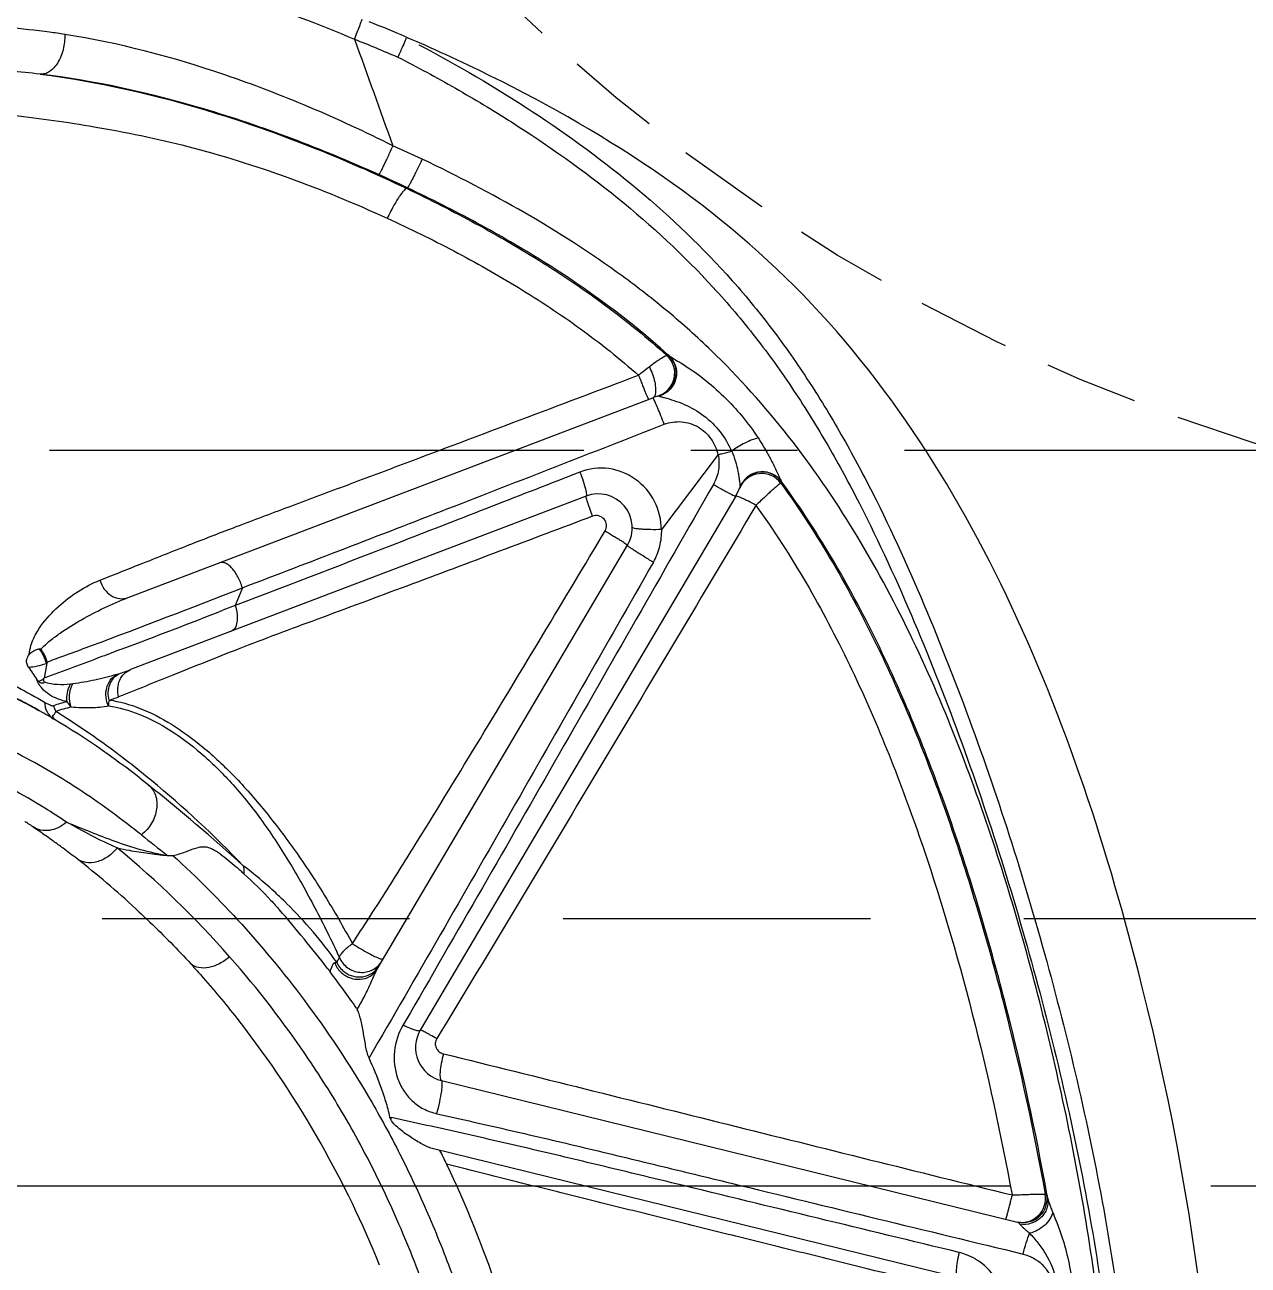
# Model space of a CAD drawing. Header units: millimetres. Extents: x 29875 to 31218, y -21313 to -20364.
# Drawn here: x 30947.79 to 30966.11, y -20656.43 to -20637.87 of the extents above; entities that cross this region are included whole.
import ezdxf

# ---------------------------------------------------------------- set-up
doc = ezdxf.new("R2010")
doc.units = ezdxf.units.MM
doc.header["$LTSCALE"] = 8
doc.linetypes.add('CENTER', pattern=[2, 1.25, -0.25, 0.25, -0.25])
doc.linetypes.add('HIDDEN', pattern=[0.375, 0.25, -0.125])
for name, color, linetype in [('Cav-cor', 30, 'Continuous'), ('CL', 1, 'Continuous'), ('WT', 4, 'Continuous')]:
    doc.layers.add(name, color=color, linetype=linetype)

msp = doc.modelspace()

# ---------------------------------------------------------------- linework, layer by layer
at = {"color": 8, "linetype": 'HIDDEN', "ltscale": 0.7}
for radius in [50, 28.15]:
    msp.add_circle((30974.553, -20617.239), radius, dxfattribs=at)
at = {"layer": 'Cav-cor', "color": 241}
for p, q in [((30953.523, -20640.307), (30953.518, -20640.319)), ((30957.438, -20642.817), (30957.418, -20642.8)), ((30957.405, -20642.815), (30957.426, -20642.81)), ((30957.429, -20642.811), (30957.438, -20642.817)), ((30949.34, -20646.438), (30957.196, -20643.448)), ((30957.206, -20643.461), (30957.203, -20643.456)), ((30957.268, -20643.423), (30957.276, -20643.421)), ((30957.276, -20643.421), (30957.283, -20643.419)), ((30957.285, -20643.42), (30957.29, -20643.422)), ((30958.173, -20644.298), (30957.329, -20645.417)), ((30958.504, -20644.783), (30958.498, -20644.8)), ((30959.124, -20644.707), (30959.115, -20644.729)), ((30959.133, -20644.717), (30959.121, -20644.7)), ((30956.197, -20644.919), (30949.375, -20647.517)), ((30958.437, -20644.92), (30953.714, -20652.911)), ((30953.067, -20652), (30956.817, -20645.656)), ((30951.051, -20646.291), (30950.945, -20646.556)), ((30950.945, -20646.556), (30950.759, -20646.629)), ((30948.124, -20647.42), (30948.081, -20647.643)), ((30948.111, -20647.425), (30948.124, -20647.42)), ((30948.285, -20648.16), (30948.257, -20648.143)), ((30951.713, -20651.015), (30951.704, -20651.006)), ((30952.464, -20651.896), (30952.504, -20651.824)), ((30952.325, -20651.987), (30952.334, -20651.998)), ((30952.334, -20651.998), (30952.365, -20652.039)), ((30953.488, -20652.78), (30953.457, -20652.833)), ((30954.031, -20653.666), (30962.657, -20655.783)), ((30953.26, -20654.212), (30953.28, -20654.217)), ((30961.751, -20656.611), (30953.892, -20654.682)), ((30963.07, -20655.368), (30963.093, -20655.374)), ((30963.107, -20655.424), (30963.096, -20655.363)), ((30963.1, -20655.395), (30963.107, -20655.424))]:
    msp.add_line(p, q, dxfattribs=at)
msp.add_lwpolyline([(30948.22, -20648.251), (30948.222, -20648.252), (30948.232, -20648.259)], dxfattribs=at)
for centre, radius, start, end in [((30953.105, -20637.92), 0.425, 338.7687, 339.7563), ((30946.64, -20649.894), 11.372, 83.0211, 85.3027), ((30943.735, -20660.991), 23.363, 64.6416, 65.8265), ((30943.733, -20660.954), 22.85, 64.6315, 65.8167), ((30957.167, -20643.081), 0.357, 286.5416, 48.0735), ((30957.187, -20643.075), 0.357, 310.1361, 359.0771), ((30957.559, -20644.401), 1.02, 106.539, 110.8417), ((30958.826, -20644.939), 0.357, 36.0261, 156.9693), ((30958.835, -20644.917), 0.357, 36.0811, 157.9708), ((30957.559, -20644.401), 1.02, 329.4146, 337.9889), ((30956.378, -20645.396), 0.51, 329.4146, 110.8417), ((30902.739, -20523.721), 131.955, 290.63858, 291.34057), ((30947.811, -20646.617), 0.862, 272.4777, 290.3915), ((30965.861, -20635.364), 21.707, 213.923, 214.492), ((30948.619, -20645.799), 1.871, 286.9773, 288.1295), ((30947.992, -20643.88), 3.891, 288.1097, 290.8219), ((30947.555, -20647.774), 0.533, 7.9989, 12.2966), ((30943.082, -20656.909), 10.067, 62.0697, 63.7226), ((30948.819, -20649.735), 1.782, 102.6815, 109.5998), ((30948.685, -20646.628), 1.394, 285.3894, 291.6179), ((30942.977, -20657.107), 10.292, 60.8771, 62.0717), ((30942.92, -20657.209), 10.408, 60.726, 60.8789), ((30942.871, -20657.297), 10.509, 59.9083, 60.6938), ((30948.665, -20647.924), 0.463, 196.5019, 208.1767), ((30948.832, -20649.761), 1.717, 101.4906, 109.5513), ((30942.806, -20657.409), 10.639, 59.5145, 59.9091), ((30942.775, -20657.463), 10.701, 59.3841, 59.5147), ((30931.487, -20672.016), 29.125, 47.77, 51.4433), ((30939.558, -20661.476), 15.935, 43.7831, 50.5125), ((30942.477, -20658.66), 10.668, 56.1511, 58.2302), ((30942.055, -20658.583), 10.501, 56.5404, 56.8805), ((30941.958, -20658.731), 10.678, 56.0812, 56.54), ((30941.642, -20659.196), 11.239, 54.1701, 56.0686), ((30991.494, -20597.363), 67.303, 231.43766, 231.85911), ((30941.227, -20659.775), 11.952, 53.3205, 54.1803), ((30940.876, -20660.244), 12.538, 52.144, 53.3177), ((30939.936, -20661.411), 14.541, 41.3057, 50.5435), ((30940.238, -20661.061), 13.575, 47.2377, 52.1323), ((30939.557, -20661.743), 16.069, 37.3852, 41.4237), ((30947.041, -20655.763), 6.661, 35.4881, 45.4546), ((30952.792, -20651.753), 0.358, 203.4919, 212.8297), ((30939.492, -20661.793), 16.151, 34.7654, 37.15), ((30952.788, -20651.767), 0.382, 212.674, 225.1163), ((30952.803, -20651.746), 0.371, 212.8069, 228.1022), ((30952.814, -20651.783), 0.329, 319.5899, 329.3665), ((30949.601, -20650.723), 3.684, 329.3541, 332.7639), ((30939.447, -20661.825), 14.677, 29.4301, 38.074), ((30954.153, -20653.17), 0.51, 149.4146, 256.2062), ((30951.744, -20653.744), 1.608, 341.8063, 342.8688), ((30938.952, -20662.133), 15.259, 21.9517, 29.5216), ((30938.832, -20662.151), 16.903, 25.3253, 26.1177), ((30962.718, -20655.431), 0.357, 256.2146, 10.1522), ((30962.742, -20655.436), 0.357, 313.1756, 10.1293), ((30961.567, -20657.122), 0.909, 69.2297, 76.3755), ((30961.566, -20657.126), 0.914, 59.2731, 69.2423)]:
    msp.add_arc(centre, radius, start, end, dxfattribs=at)
for points, knots in [([(30948.407, -20636.826), (30948.752, -20636.877), (30950.231, -20637.151), (30951.667, -20637.634), (30952.73, -20638.083)], [0, 0, 0, 0, 0.232221, 1, 1, 1, 1]), ([(30952.73, -20638.083), (30952.744, -20638.048), (30952.769, -20637.982), (30952.804, -20637.893), (30952.827, -20637.827), (30952.84, -20637.793), (30952.842, -20637.781)], [0, 0, 0, 0, 0.35184, 0.663838, 0.890064, 1, 1, 1, 1]), ([(30948.391, -20638.011), (30948.316, -20637.999), (30948.032, -20637.958), (30947.747, -20637.928), (30947.538, -20637.911)], [0, 0, 0, 0, 0.265861, 1, 1, 1, 1]), ([(30962.403, -20675.165), (30962.437, -20675.034), (30962.853, -20673.519), (30964.588, -20669.729), (30966.148, -20662.089), (30964.97, -20651.902), (30961.153, -20642.287), (30955.553, -20638.931), (30953.334, -20637.976), (30952.951, -20637.822)], [0, 0, 0, 0, 0.009599, 0.111218, 0.291735, 0.549911, 0.832713, 0.971362, 1, 1, 1, 1]), ([(30948.391, -20638.011), (30948.393, -20638.087), (30948.378, -20638.235), (30948.311, -20638.405), (30948.232, -20638.511), (30948.167, -20638.569), (30948.095, -20638.603), (30948.045, -20638.608), (30948.022, -20638.606)], [0, 0, 0, 0, 0.294524, 0.572945, 0.696993, 0.808418, 0.908195, 1, 1, 1, 1]), ([(30953.303, -20639.676), (30952.891, -20639.471), (30952.064, -20639.089), (30950.445, -20638.466), (30949.204, -20638.139), (30948.391, -20638.011)], [0, 0, 0, 0, 0.265075, 0.525174, 1, 1, 1, 1]), ([(30952.73, -20638.083), (30952.838, -20638.126), (30953.055, -20638.213), (30953.27, -20638.305), (30953.377, -20638.351)], [0, 0, 0, 0, 0.500006, 1, 1, 1, 1]), ([(30953.501, -20638.074), (30953.487, -20638.111), (30953.445, -20638.203), (30953.403, -20638.295), (30953.378, -20638.35)], [0, 0, 0, 0, 0.397575, 1, 1, 1, 1]), ([(30953.694, -20638.166), (30954.274, -20638.472), (30955.408, -20639.135), (30956.999, -20640.298), (30958.188, -20641.435), (30959.019, -20642.451), (30959.58, -20643.26), (30960.086, -20644.104), (30960.698, -20645.264), (30961.365, -20646.762), (30962.071, -20648.597), (30962.694, -20650.463), (30963.234, -20652.355), (30963.697, -20654.267), (30964.069, -20656.2), (30964.329, -20658.153), (30964.454, -20660.119), (30964.419, -20662.742), (30964.151, -20664.701), (30963.86, -20665.978)], [0, 0, 0, 0, 0.062526, 0.125035, 0.187518, 0.218774, 0.250028, 0.28128, 0.312531, 0.375015, 0.437496, 0.49998, 0.562476, 0.624991, 0.687528, 0.750079, 0.812633, 0.875168, 1, 1, 1, 1]), ([(30953.377, -20638.351), (30953.523, -20638.425), (30953.812, -20638.576), (30954.383, -20638.894), (30955.363, -20639.482), (30956.696, -20640.427), (30957.899, -20641.539), (30958.743, -20642.536), (30959.314, -20643.332), (30959.828, -20644.165), (30960.45, -20645.313), (30961.128, -20646.798), (30961.84, -20648.622), (30962.465, -20650.478), (30963.006, -20652.36), (30963.469, -20654.264), (30963.841, -20656.189), (30964.102, -20658.132), (30964.23, -20660.089), (30964.207, -20662.05), (30964.024, -20664.002), (30963.792, -20665.288), (30963.649, -20665.925)], [0, 0, 0, 0, 0.015634, 0.031268, 0.06253, 0.125021, 0.18748, 0.218723, 0.249961, 0.281198, 0.312434, 0.374897, 0.437366, 0.499846, 0.562342, 0.624859, 0.687397, 0.74995, 0.812505, 0.875042, 0.937544, 1, 1, 1, 1]), ([(30953.094, -20640.109), (30952.664, -20639.915), (30951.8, -20639.558), (30950.125, -20638.99), (30948.851, -20638.706), (30948.022, -20638.606)], [0, 0, 0, 0, 0.266686, 0.527801, 1, 1, 1, 1]), ([(30948.022, -20638.606), (30948.896, -20638.715), (30950.266, -20639.032), (30952.082, -20639.673), (30953.041, -20640.092), (30953.518, -20640.319)], [0, 0, 0, 0, 0.457566, 0.725628, 1, 1, 1, 1]), ([(30947.625, -20639.224), (30948.028, -20639.265), (30948.903, -20639.392), (30950.282, -20639.674), (30951.751, -20640.134), (30952.732, -20640.539), (30953.22, -20640.763)], [0, 0, 0, 0, 0.208887, 0.45449, 0.723621, 1, 1, 1, 1]), ([(30953.303, -20639.676), (30953.29, -20639.705), (30953.265, -20639.76), (30953.228, -20639.841), (30953.193, -20639.915), (30953.162, -20639.979), (30953.14, -20640.026), (30953.124, -20640.056), (30953.115, -20640.074), (30953.107, -20640.088), (30953.102, -20640.099), (30953.097, -20640.105), (30953.095, -20640.108), (30953.094, -20640.109)], [0, 0, 0, 0, 0.195312, 0.382404, 0.553729, 0.703513, 0.826668, 0.876958, 0.919081, 0.952611, 0.977334, 0.993118, 1, 1, 1, 1]), ([(30953.742, -20639.878), (30953.728, -20639.907), (30953.702, -20639.962), (30953.663, -20640.042), (30953.627, -20640.115), (30953.595, -20640.179), (30953.571, -20640.225), (30953.555, -20640.255), (30953.545, -20640.273), (30953.537, -20640.287), (30953.531, -20640.297), (30953.527, -20640.303), (30953.524, -20640.307), (30953.523, -20640.307)], [0, 0, 0, 0, 0.195258, 0.382317, 0.553627, 0.703409, 0.82657, 0.876867, 0.918998, 0.952537, 0.977273, 0.993076, 1, 1, 1, 1]), ([(30963.98, -20663.887), (30964.099, -20662.737), (30964.192, -20660.419), (30963.961, -20657.53), (30963.604, -20655.242), (30963.255, -20653.541), (30962.835, -20651.857), (30962.34, -20650.194), (30961.756, -20648.56), (30961.066, -20646.967), (30960.241, -20645.438), (30959.258, -20644.005), (30958.29, -20642.924), (30957.428, -20642.152), (30956.514, -20641.441), (30955.293, -20640.659), (30954.264, -20640.126), (30953.742, -20639.878)], [0, 0, 0, 0, 0.124957, 0.250003, 0.312542, 0.375063, 0.437566, 0.500052, 0.562527, 0.625, 0.687472, 0.749944, 0.812431, 0.843693, 0.874963, 0.937477, 1, 1, 1, 1]), ([(30953.518, -20640.319), (30953.511, -20640.317), (30953.492, -20640.325), (30953.467, -20640.348), (30953.434, -20640.388), (30953.378, -20640.467), (30953.304, -20640.593), (30953.248, -20640.703), (30953.22, -20640.763)], [0, 0, 0, 0, 0.035871, 0.099808, 0.194874, 0.318549, 0.634105, 1, 1, 1, 1]), ([(30953.518, -20640.319), (30953.865, -20640.485), (30954.553, -20640.834), (30955.556, -20641.416), (30956.516, -20642.067), (30957.118, -20642.556), (30957.405, -20642.815)], [0, 0, 0, 0, 0.249293, 0.499214, 0.749501, 1, 1, 1, 1]), ([(30957.418, -20642.8), (30956.844, -20642.283), (30955.901, -20641.595), (30954.563, -20640.821), (30953.873, -20640.472), (30953.523, -20640.307)], [0, 0, 0, 0, 0.499706, 0.749842, 1, 1, 1, 1]), ([(30953.22, -20640.763), (30953.556, -20640.916), (30954.222, -20641.242), (30955.19, -20641.789), (30956.121, -20642.402), (30956.703, -20642.865), (30956.982, -20643.11)], [0, 0, 0, 0, 0.249281, 0.499205, 0.749501, 1, 1, 1, 1]), ([(30956.982, -20643.11), (30956.996, -20643.099), (30957.049, -20643.056), (30957.102, -20643.014), (30957.143, -20642.983)], [0, 0, 0, 0, 0.256329, 1, 1, 1, 1]), ([(30957.143, -20642.983), (30957.175, -20642.958), (30957.222, -20642.923), (30957.283, -20642.881), (30957.321, -20642.856), (30957.352, -20642.837), (30957.377, -20642.823), (30957.393, -20642.817), (30957.403, -20642.814), (30957.405, -20642.815)], [0, 0, 0, 0, 0.393788, 0.562186, 0.706758, 0.824546, 0.91329, 0.971445, 1, 1, 1, 1]), ([(30957.143, -20642.983), (30957.179, -20643.056), (30957.219, -20643.168), (30957.24, -20643.31), (30957.238, -20643.373), (30957.231, -20643.399)], [0, 0, 0, 0, 0.570555, 0.815236, 1, 1, 1, 1]), ([(30957.426, -20642.81), (30957.426, -20642.81), (30957.427, -20642.81), (30957.428, -20642.811), (30957.429, -20642.811)], [0, 0, 0, 0, 0.114376, 1, 1, 1, 1]), ([(30957.437, -20642.817), (30957.474, -20642.851), (30957.533, -20642.934), (30957.552, -20643.035), (30957.55, -20643.085)], [0, 0, 0, 0, 0.498158, 1, 1, 1, 1]), ([(30957.438, -20642.817), (30957.44, -20642.819), (30957.451, -20642.827), (30957.463, -20642.835), (30957.473, -20642.841)], [0, 0, 0, 0, 0.177835, 1, 1, 1, 1]), ([(30957.473, -20642.841), (30957.485, -20642.848), (30957.536, -20642.879), (30957.588, -20642.911), (30957.628, -20642.936)], [0, 0, 0, 0, 0.219636, 1, 1, 1, 1]), ([(30957.628, -20642.936), (30957.74, -20643.005), (30957.959, -20643.157), (30958.262, -20643.422), (30958.536, -20643.72), (30958.698, -20643.936), (30958.772, -20644.048)], [0, 0, 0, 0, 0.245331, 0.497197, 0.749367, 1, 1, 1, 1]), ([(30948.918, -20646.178), (30949.133, -20646.093), (30949.592, -20645.911), (30950.271, -20645.641), (30950.996, -20645.361), (30951.758, -20645.076), (30952.588, -20644.766), (30953.746, -20644.332), (30955.214, -20643.778), (30956.392, -20643.333), (30956.982, -20643.11)], [0, 0, 0, 0, 0.080334, 0.171684, 0.254159, 0.350431, 0.454703, 0.562245, 0.780495, 1, 1, 1, 1]), ([(30956.982, -20643.11), (30956.991, -20643.133), (30957.009, -20643.179), (30957.035, -20643.245), (30957.059, -20643.308), (30957.081, -20643.362), (30957.098, -20643.402), (30957.11, -20643.428), (30957.117, -20643.444), (30957.122, -20643.456), (30957.127, -20643.465), (30957.129, -20643.469), (30957.132, -20643.472), (30957.132, -20643.472)], [0, 0, 0, 0, 0.188984, 0.374443, 0.547157, 0.699866, 0.826107, 0.877645, 0.92064, 0.954551, 0.979121, 0.994206, 1, 1, 1, 1]), ([(30957.55, -20643.085), (30957.548, -20643.16), (30957.495, -20643.311), (30957.362, -20643.402), (30957.29, -20643.422)], [0, 0, 0, 0, 0.499962, 1, 1, 1, 1]), ([(30957.231, -20643.399), (30957.23, -20643.405), (30957.223, -20643.424), (30957.209, -20643.443), (30957.196, -20643.448)], [0, 0, 0, 0, 0.30532, 1, 1, 1, 1]), ([(30957.203, -20643.456), (30957.202, -20643.454), (30957.2, -20643.451), (30957.197, -20643.447), (30957.196, -20643.448)], [0, 0, 0, 0, 0.70775, 1, 1, 1, 1]), ([(30957.367, -20643.845), (30957.351, -20643.803), (30957.319, -20643.722), (30957.275, -20643.612), (30957.238, -20643.526), (30957.216, -20643.478), (30957.206, -20643.461)], [0, 0, 0, 0, 0.326677, 0.623543, 0.856496, 1, 1, 1, 1]), ([(30957.29, -20643.422), (30957.293, -20643.424), (30957.303, -20643.428), (30957.329, -20643.436), (30957.351, -20643.442), (30957.368, -20643.446)], [0, 0, 0, 0, 0.147, 0.374631, 1, 1, 1, 1]), ([(30957.368, -20643.446), (30957.416, -20643.459), (30957.517, -20643.488), (30957.722, -20643.565), (30957.969, -20643.707), (30958.215, -20643.948), (30958.331, -20644.146), (30958.376, -20644.249)], [0, 0, 0, 0, 0.112329, 0.236223, 0.490907, 0.746435, 1, 1, 1, 1]), ([(30951.051, -20646.291), (30952.078, -20645.901), (30954.184, -20645.087), (30956.287, -20644.267), (30957.367, -20643.845)], [0, 0, 0, 0, 0.486669, 1, 1, 1, 1]), ([(30957.367, -20643.845), (30957.448, -20643.814), (30957.627, -20643.787), (30957.884, -20643.869), (30958.082, -20644.051), (30958.152, -20644.216), (30958.17, -20644.302)], [0, 0, 0, 0, 0.249921, 0.499914, 0.749975, 1, 1, 1, 1]), ([(30958.773, -20644.049), (30958.741, -20644.057), (30958.674, -20644.08), (30958.539, -20644.141), (30958.439, -20644.202), (30958.377, -20644.249)], [0, 0, 0, 0, 0.216351, 0.473784, 1, 1, 1, 1]), ([(30958.772, -20644.048), (30958.81, -20644.107), (30958.883, -20644.224), (30958.964, -20644.373), (30959.023, -20644.491), (30959.061, -20644.574), (30959.09, -20644.637), (30959.109, -20644.678), (30959.117, -20644.694), (30959.121, -20644.7)], [0, 0, 0, 0, 0.282121, 0.557549, 0.690074, 0.815545, 0.926291, 0.970458, 1, 1, 1, 1]), ([(30958.173, -20644.298), (30958.19, -20644.294), (30958.259, -20644.279), (30958.327, -20644.262), (30958.377, -20644.249)], [0, 0, 0, 0, 0.2629, 1, 1, 1, 1]), ([(30958.377, -20644.249), (30958.398, -20644.298), (30958.434, -20644.398), (30958.466, -20644.525), (30958.483, -20644.622), (30958.492, -20644.687), (30958.499, -20644.738), (30958.501, -20644.768), (30958.504, -20644.778)], [0, 0, 0, 0, 0.295857, 0.581367, 0.71584, 0.83904, 0.940848, 1, 1, 1, 1]), ([(30958.173, -20644.298), (30958.188, -20644.373), (30958.193, -20644.53), (30958.141, -20644.678), (30958.103, -20644.745)], [0, 0, 0, 0, 0.499936, 1, 1, 1, 1]), ([(30956.105, -20644.56), (30955.221, -20644.905), (30953.503, -20645.575), (30951.782, -20646.239), (30950.945, -20646.556)], [0, 0, 0, 0, 0.514525, 1, 1, 1, 1]), ([(30957.325, -20645.421), (30957.323, -20645.277), (30957.252, -20644.983), (30956.96, -20644.641), (30956.542, -20644.471), (30956.24, -20644.507), (30956.105, -20644.56)], [0, 0, 0, 0, 0.250214, 0.500194, 0.749971, 1, 1, 1, 1]), ([(30956.105, -20644.56), (30956.122, -20644.605), (30956.151, -20644.688), (30956.18, -20644.786), (30956.196, -20644.851), (30956.201, -20644.885), (30956.203, -20644.905), (30956.2, -20644.918), (30956.197, -20644.919)], [0, 0, 0, 0, 0.382775, 0.701815, 0.823252, 0.914015, 0.972201, 1, 1, 1, 1]), ([(30959.121, -20644.7), (30959.085, -20644.651), (30958.982, -20644.569), (30958.789, -20644.543), (30958.608, -20644.616), (30958.528, -20644.72), (30958.504, -20644.778)], [0, 0, 0, 0, 0.24875, 0.498648, 0.749452, 1, 1, 1, 1]), ([(30958.103, -20644.745), (30957.332, -20646.089), (30955.799, -20648.771), (30954.261, -20651.45), (30953.488, -20652.78)], [0, 0, 0, 0, 0.501625, 1, 1, 1, 1]), ([(30958.103, -20644.745), (30958.145, -20644.769), (30958.206, -20644.804), (30958.284, -20644.848), (30958.334, -20644.874), (30958.374, -20644.895), (30958.402, -20644.909), (30958.419, -20644.916), (30958.428, -20644.919), (30958.433, -20644.92), (30958.436, -20644.921), (30958.437, -20644.92)], [0, 0, 0, 0, 0.386199, 0.55895, 0.708869, 0.831331, 0.922053, 0.954614, 0.978388, 0.993304, 1, 1, 1, 1]), ([(30958.504, -20644.778), (30958.504, -20644.779), (30958.504, -20644.78), (30958.505, -20644.782), (30958.504, -20644.783)], [0, 0, 0, 0, 0.364003, 1, 1, 1, 1]), ([(30959.115, -20644.729), (30959.114, -20644.728), (30959.109, -20644.729), (30959.098, -20644.736), (30959.074, -20644.753), (30959.039, -20644.782), (30958.993, -20644.823), (30958.938, -20644.873), (30958.876, -20644.93), (30958.809, -20644.993), (30958.763, -20645.036), (30958.739, -20645.058)], [0, 0, 0, 0, 0.008168, 0.024221, 0.082949, 0.175913, 0.299751, 0.449789, 0.62062, 0.806362, 1, 1, 1, 1]), ([(30959.115, -20644.729), (30959.673, -20645.499), (30960.39, -20646.744), (30961.157, -20648.486), (30961.823, -20650.273), (30962.494, -20652.563), (30962.902, -20654.428), (30963.07, -20655.368)], [0, 0, 0, 0, 0.249526, 0.374456, 0.499432, 0.749544, 1, 1, 1, 1]), ([(30959.121, -20644.7), (30959.122, -20644.702), (30959.123, -20644.704), (30959.124, -20644.706), (30959.124, -20644.707)], [0, 0, 0, 0, 0.70123, 1, 1, 1, 1]), ([(30963.096, -20655.363), (30962.928, -20654.423), (30962.52, -20652.558), (30961.713, -20649.81), (30960.651, -20647.15), (30959.693, -20645.488), (30959.133, -20644.717)], [0, 0, 0, 0, 0.250191, 0.500251, 0.750192, 1, 1, 1, 1]), ([(30956.294, -20645.221), (30956.279, -20645.182), (30956.259, -20645.127), (30956.234, -20645.055), (30956.219, -20645.011), (30956.208, -20644.974), (30956.2, -20644.947), (30956.196, -20644.93), (30956.196, -20644.922), (30956.196, -20644.92), (30956.197, -20644.919)], [0, 0, 0, 0, 0.388711, 0.561393, 0.710787, 0.832528, 0.922578, 0.978437, 0.993258, 1, 1, 1, 1]), ([(30958.739, -20645.058), (30958.702, -20645.038), (30958.647, -20645.008), (30958.577, -20644.973), (30958.532, -20644.951), (30958.496, -20644.935), (30958.467, -20644.924), (30958.45, -20644.919), (30958.438, -20644.917), (30958.437, -20644.92)], [0, 0, 0, 0, 0.383268, 0.554953, 0.704153, 0.826325, 0.917333, 0.97488, 1, 1, 1, 1]), ([(30956.294, -20645.221), (30955.829, -20645.396), (30954.902, -20645.745), (30953.525, -20646.261), (30952.221, -20646.746), (30951.379, -20647.057), (30950.989, -20647.209)], [0, 0, 0, 0, 0.263139, 0.524445, 0.778371, 1, 1, 1, 1]), ([(30958.739, -20645.058), (30957.947, -20646.391), (30956.757, -20648.388), (30955.165, -20651.048), (30954.363, -20652.376), (30953.96, -20653.038)], [0, 0, 0, 0, 0.49991, 0.749915, 1, 1, 1, 1]), ([(30956.481, -20645.441), (30956.497, -20645.415), (30956.513, -20645.349), (30956.474, -20645.258), (30956.389, -20645.206), (30956.323, -20645.21), (30956.294, -20645.221)], [0, 0, 0, 0, 0.250398, 0.499986, 0.749618, 1, 1, 1, 1]), ([(30958.739, -20645.058), (30959.278, -20645.806), (30959.97, -20647.015), (30960.712, -20648.706), (30961.357, -20650.439), (30962.01, -20652.659), (30962.408, -20654.467), (30962.574, -20655.378)], [0, 0, 0, 0, 0.249497, 0.374422, 0.499399, 0.749526, 1, 1, 1, 1]), ([(30957.325, -20645.421), (30957.27, -20645.422), (30957.19, -20645.423), (30957.088, -20645.42), (30957.022, -20645.416), (30956.968, -20645.411), (30956.926, -20645.405), (30956.903, -20645.4), (30956.888, -20645.393), (30956.888, -20645.389)], [0, 0, 0, 0, 0.37284, 0.543977, 0.695098, 0.820131, 0.914268, 0.973896, 1, 1, 1, 1]), ([(30952.697, -20651.616), (30952.864, -20651.365), (30953.19, -20650.858), (30953.829, -20649.835), (30954.615, -20648.546), (30955.551, -20646.995), (30956.172, -20645.959), (30956.481, -20645.441)], [0, 0, 0, 0, 0.124567, 0.249579, 0.499779, 0.74993, 1, 1, 1, 1]), ([(30956.481, -20645.441), (30956.503, -20645.454), (30956.546, -20645.479), (30956.608, -20645.516), (30956.666, -20645.552), (30956.717, -20645.584), (30956.758, -20645.611), (30956.787, -20645.63), (30956.803, -20645.642), (30956.811, -20645.648), (30956.815, -20645.652), (30956.818, -20645.655), (30956.817, -20645.656)], [0, 0, 0, 0, 0.187778, 0.372654, 0.545252, 0.698157, 0.824761, 0.919701, 0.953805, 0.978561, 0.993846, 1, 1, 1, 1]), ([(30957.204, -20645.909), (30957.246, -20645.835), (30957.311, -20645.674), (30957.33, -20645.502), (30957.329, -20645.417)], [0, 0, 0, 0, 0.50048, 1, 1, 1, 1]), ([(30957.204, -20645.909), (30957.179, -20645.895), (30957.13, -20645.866), (30957.058, -20645.822), (30956.991, -20645.781), (30956.932, -20645.743), (30956.884, -20645.711), (30956.851, -20645.688), (30956.833, -20645.673), (30956.824, -20645.665), (30956.819, -20645.66), (30956.817, -20645.656), (30956.817, -20645.656)], [0, 0, 0, 0, 0.186338, 0.370395, 0.542658, 0.695585, 0.822446, 0.91779, 0.952143, 0.977202, 0.992918, 1, 1, 1, 1]), ([(30951.051, -20646.291), (30951.034, -20646.235), (30951.002, -20646.155), (30950.944, -20646.06), (30950.898, -20646), (30950.849, -20645.954), (30950.801, -20645.923), (30950.753, -20645.909), (30950.723, -20645.912), (30950.71, -20645.917)], [0, 0, 0, 0, 0.319313, 0.471043, 0.610146, 0.732812, 0.837197, 0.924326, 1, 1, 1, 1]), ([(30957.204, -20645.909), (30956.494, -20647.151), (30955.081, -20649.628), (30953.661, -20652.1), (30952.947, -20653.328)], [0, 0, 0, 0, 0.501745, 1, 1, 1, 1]), ([(30947.86, -20647.289), (30947.863, -20647.244), (30947.88, -20647.161), (30947.936, -20647.016), (30948.062, -20646.809), (30948.284, -20646.568), (30948.584, -20646.338), (30948.804, -20646.223), (30948.918, -20646.178)], [0, 0, 0, 0, 0.084481, 0.158741, 0.292533, 0.536724, 0.769837, 1, 1, 1, 1]), ([(30948.125, -20647.403), (30948.348, -20647.321), (30949.327, -20646.96), (30950.301, -20646.585), (30951.051, -20646.291)], [0, 0, 0, 0, 0.227428, 1, 1, 1, 1]), ([(30948.918, -20646.178), (30948.931, -20646.225), (30948.974, -20646.315), (30949.08, -20646.415), (30949.21, -20646.464), (30949.3, -20646.453), (30949.34, -20646.438)], [0, 0, 0, 0, 0.267997, 0.526929, 0.769817, 1, 1, 1, 1]), ([(30948.033, -20647.212), (30948.076, -20647.165), (30948.171, -20647.08), (30948.373, -20646.93), (30948.641, -20646.764), (30948.981, -20646.587), (30949.218, -20646.485), (30949.34, -20646.438)], [0, 0, 0, 0, 0.125224, 0.248229, 0.494237, 0.744141, 1, 1, 1, 1]), ([(30950.945, -20646.556), (30950.957, -20646.6), (30950.974, -20646.683), (30950.975, -20646.799), (30950.95, -20646.891), (30950.908, -20646.933), (30950.886, -20646.941)], [0, 0, 0, 0, 0.325363, 0.607631, 0.829155, 1, 1, 1, 1]), ([(30944.578, -20646.754), (30944.906, -20646.797), (30945.54, -20646.914), (30946.444, -20647.2), (30947.29, -20647.563), (30947.825, -20647.849), (30948.087, -20648.002)], [0, 0, 0, 0, 0.264343, 0.514473, 0.757405, 1, 1, 1, 1]), ([(30947.86, -20647.289), (30947.875, -20647.267), (30947.91, -20647.242), (30947.961, -20647.218), (30947.99, -20647.208), (30948.005, -20647.206)], [0, 0, 0, 0, 0.470897, 0.725109, 1, 1, 1, 1]), ([(30948.005, -20647.206), (30948.007, -20647.205), (30948.017, -20647.204), (30948.028, -20647.206), (30948.033, -20647.212)], [0, 0, 0, 0, 0.220948, 1, 1, 1, 1]), ([(30948.005, -20647.206), (30948.018, -20647.221), (30948.066, -20647.287), (30948.098, -20647.365), (30948.111, -20647.425)], [0, 0, 0, 0, 0.246489, 1, 1, 1, 1]), ([(30948.033, -20647.212), (30948.043, -20647.226), (30948.083, -20647.284), (30948.111, -20647.351), (30948.125, -20647.402)], [0, 0, 0, 0, 0.246773, 1, 1, 1, 1]), ([(30949.249, -20647.208), (30949.148, -20647.246), (30948.759, -20647.393), (30948.37, -20647.538), (30948.081, -20647.643)], [0, 0, 0, 0, 0.259296, 1, 1, 1, 1]), ([(30950.989, -20647.209), (30950.661, -20647.337), (30950.066, -20647.577), (30949.469, -20647.816), (30949.198, -20647.923)], [0, 0, 0, 0, 0.546669, 1, 1, 1, 1]), ([(30947.848, -20647.478), (30947.836, -20647.461), (30947.818, -20647.424), (30947.819, -20647.353), (30947.844, -20647.312), (30947.86, -20647.289)], [0, 0, 0, 0, 0.309639, 0.593205, 1, 1, 1, 1]), ([(30946.742, -20647.533), (30947.14, -20647.685), (30947.569, -20647.887), (30947.975, -20648.111), (30948.015, -20648.133)], [0, 0, 0, 0, 0.90055, 1, 1, 1, 1]), ([(30949.165, -20647.589), (30949.059, -20647.621), (30948.843, -20647.676), (30948.623, -20647.715), (30948.512, -20647.731)], [0, 0, 0, 0, 0.497175, 1, 1, 1, 1]), ([(30949.047, -20648.06), (30949.027, -20648.019), (30949.002, -20647.93), (30949.011, -20647.794), (30949.065, -20647.672), (30949.129, -20647.611), (30949.165, -20647.589)], [0, 0, 0, 0, 0.257856, 0.514188, 0.762303, 1, 1, 1, 1]), ([(30949.055, -20647.971), (30949.036, -20647.897), (30949.04, -20647.775), (30949.115, -20647.643), (30949.17, -20647.595), (30949.201, -20647.578)], [0, 0, 0, 0, 0.515587, 0.762927, 1, 1, 1, 1]), ([(30949.198, -20647.923), (30949.177, -20647.843), (30949.182, -20647.709), (30949.273, -20647.574), (30949.339, -20647.53), (30949.375, -20647.516)], [0, 0, 0, 0, 0.517824, 0.763418, 1, 1, 1, 1]), ([(30948.428, -20647.996), (30948.389, -20647.988), (30948.308, -20647.966), (30948.186, -20647.912), (30948.056, -20647.82), (30947.989, -20647.719), (30947.969, -20647.656)], [0, 0, 0, 0, 0.201959, 0.419588, 0.670373, 1, 1, 1, 1]), ([(30947.995, -20647.69), (30948.009, -20647.685), (30948.036, -20647.676), (30948.062, -20647.664), (30948.075, -20647.659)], [0, 0, 0, 0, 0.497573, 1, 1, 1, 1]), ([(30948.083, -20647.699), (30948.084, -20647.705), (30948.079, -20647.717), (30948.065, -20647.721), (30948.053, -20647.722), (30948.036, -20647.719), (30948.015, -20647.71), (30948.002, -20647.697), (30947.995, -20647.69)], [0, 0, 0, 0, 0.160414, 0.277257, 0.387127, 0.497664, 0.730059, 1, 1, 1, 1]), ([(30948.075, -20647.659), (30948.074, -20647.657), (30948.074, -20647.652), (30948.073, -20647.645), (30948.078, -20647.641), (30948.081, -20647.64)], [0, 0, 0, 0, 0.296147, 0.59004, 1, 1, 1, 1]), ([(30948.476, -20647.736), (30948.411, -20647.741), (30948.313, -20647.746), (30948.181, -20647.733), (30948.114, -20647.716), (30948.083, -20647.699)], [0, 0, 0, 0, 0.486878, 0.735787, 1, 1, 1, 1]), ([(30948.428, -20647.996), (30948.422, -20647.952), (30948.423, -20647.861), (30948.454, -20647.775), (30948.476, -20647.736)], [0, 0, 0, 0, 0.498844, 1, 1, 1, 1]), ([(30948.489, -20648.079), (30948.467, -20648.024), (30948.45, -20647.902), (30948.484, -20647.783), (30948.512, -20647.731)], [0, 0, 0, 0, 0.498617, 1, 1, 1, 1]), ([(30948.087, -20648.002), (30948.098, -20648.008), (30948.121, -20648.021), (30948.155, -20648.039), (30948.183, -20648.05), (30948.205, -20648.057), (30948.217, -20648.058), (30948.222, -20648.056)], [0, 0, 0, 0, 0.267905, 0.528299, 0.775765, 0.894019, 1, 1, 1, 1]), ([(30948.087, -20648.002), (30948.089, -20648.052), (30948.112, -20648.151), (30948.181, -20648.227), (30948.22, -20648.251)], [0, 0, 0, 0, 0.522241, 1, 1, 1, 1]), ([(30948.49, -20648.078), (30948.484, -20648.071), (30948.463, -20648.044), (30948.443, -20648.017), (30948.428, -20647.996)], [0, 0, 0, 0, 0.262889, 1, 1, 1, 1]), ([(30949.055, -20647.971), (30949.051, -20647.985), (30949.045, -20648.015), (30949.046, -20648.045), (30949.047, -20648.06)], [0, 0, 0, 0, 0.494065, 1, 1, 1, 1]), ([(30949.055, -20647.971), (30949.213, -20647.994), (30949.54, -20648.086), (30950.012, -20648.332), (30950.482, -20648.679), (30950.947, -20649.116), (30951.404, -20649.64), (30951.856, -20650.237), (30952.294, -20650.9), (30952.565, -20651.372), (30952.697, -20651.616)], [0, 0, 0, 0, 0.090364, 0.19012, 0.299814, 0.419795, 0.550635, 0.692306, 0.843194, 1, 1, 1, 1]), ([(30949.54, -20649.99), (30949.253, -20649.761), (30948.658, -20649.322), (30947.698, -20648.756), (30946.839, -20648.378), (30946.114, -20648.147), (30945.737, -20648.062), (30945.546, -20648.027)], [0, 0, 0, 0, 0.245233, 0.49249, 0.742674, 0.86995, 1, 1, 1, 1]), ([(30948.233, -20648.259), (30948.234, -20648.26), (30948.237, -20648.261), (30948.236, -20648.256), (30948.232, -20648.252), (30948.226, -20648.243), (30948.219, -20648.233), (30948.214, -20648.222), (30948.209, -20648.213), (30948.211, -20648.201), (30948.225, -20648.196), (30948.238, -20648.183), (30948.247, -20648.164), (30948.253, -20648.15), (30948.257, -20648.143)], [0, 0, 0, 0, 0.023154, 0.037348, 0.083299, 0.158693, 0.248033, 0.335416, 0.406471, 0.455958, 0.559774, 0.683926, 0.830646, 1, 1, 1, 1]), ([(30949.691, -20649.178), (30949.579, -20649.085), (30949.127, -20648.723), (30948.653, -20648.389), (30948.285, -20648.16)], [0, 0, 0, 0, 0.251292, 1, 1, 1, 1]), ([(30949.047, -20648.06), (30948.96, -20648.079), (30948.774, -20648.096), (30948.587, -20648.088), (30948.49, -20648.078)], [0, 0, 0, 0, 0.476555, 1, 1, 1, 1]), ([(30949.047, -20648.06), (30949.203, -20648.082), (30949.525, -20648.172), (30949.99, -20648.419), (30950.452, -20648.769), (30950.907, -20649.217), (30951.344, -20649.761), (30951.759, -20650.391), (30952.146, -20651.086), (30952.387, -20651.574), (30952.504, -20651.824)], [0, 0, 0, 0, 0.08897, 0.187659, 0.296739, 0.416771, 0.548577, 0.691772, 0.843477, 1, 1, 1, 1]), ([(30948.094, -20649.591), (30947.756, -20649.381), (30947.045, -20648.996), (30946.081, -20648.649), (30945.255, -20648.481), (30944.372, -20648.384), (30943.695, -20648.385), (30943.241, -20648.401)], [0, 0, 0, 0, 0.234821, 0.476044, 0.601651, 0.731368, 1, 1, 1, 1]), ([(30949.641, -20649.24), (30949.69, -20649.279), (30949.768, -20649.395), (30949.78, -20649.609), (30949.703, -20649.822), (30949.601, -20649.941), (30949.54, -20649.99)], [0, 0, 0, 0, 0.220127, 0.461636, 0.726646, 1, 1, 1, 1]), ([(30948.419, -20649.8), (30948.381, -20649.833), (30948.3, -20649.886), (30948.165, -20649.929), (30948.031, -20649.927), (30947.95, -20649.893), (30947.916, -20649.87)], [0, 0, 0, 0, 0.274579, 0.532411, 0.772182, 1, 1, 1, 1]), ([(30948.419, -20649.8), (30948.539, -20649.847), (30948.778, -20649.945), (30949.142, -20650.088), (30949.524, -20650.214), (30949.791, -20650.274), (30949.928, -20650.297)], [0, 0, 0, 0, 0.242162, 0.486511, 0.737465, 1, 1, 1, 1]), ([(30949.177, -20650.183), (30949.044, -20650.128), (30948.79, -20650.003), (30948.541, -20649.867), (30948.419, -20649.8)], [0, 0, 0, 0, 0.508824, 1, 1, 1, 1]), ([(30949.177, -20650.183), (30949.136, -20650.234), (30949.044, -20650.321), (30948.879, -20650.401), (30948.711, -20650.417), (30948.61, -20650.375), (30948.571, -20650.345)], [0, 0, 0, 0, 0.282741, 0.547188, 0.784221, 1, 1, 1, 1]), ([(30949.177, -20650.183), (30949.237, -20650.196), (30949.39, -20650.227), (30949.641, -20650.268), (30949.831, -20650.29), (30949.929, -20650.297)], [0, 0, 0, 0, 0.243079, 0.615622, 1, 1, 1, 1]), ([(30950.01, -20650.297), (30950.074, -20650.285), (30950.19, -20650.249), (30950.341, -20650.186), (30950.461, -20650.159), (30950.545, -20650.175), (30950.605, -20650.2), (30950.663, -20650.235), (30950.742, -20650.289), (30950.84, -20650.366), (30950.958, -20650.466), (30951.035, -20650.536), (30951.074, -20650.572)], [0, 0, 0, 0, 0.160733, 0.297536, 0.40455, 0.454505, 0.506866, 0.562408, 0.62056, 0.742644, 0.869782, 1, 1, 1, 1]), ([(30949.928, -20650.297), (30949.935, -20650.298), (30949.962, -20650.3), (30949.99, -20650.3), (30950.01, -20650.297)], [0, 0, 0, 0, 0.241589, 1, 1, 1, 1]), ([(30950.01, -20650.297), (30950.37, -20650.623), (30951.085, -20651.34), (30952.092, -20652.57), (30952.871, -20653.755), (30953.452, -20654.83), (30953.864, -20655.72), (30954.233, -20656.656), (30954.657, -20657.945), (30955.037, -20659.604), (30955.307, -20661.629), (30955.395, -20662.988), (30955.422, -20663.668)], [0, 0, 0, 0, 0.098158, 0.204245, 0.320841, 0.384319, 0.450924, 0.519018, 0.587585, 0.72492, 0.862393, 1, 1, 1, 1]), ([(30951.704, -20651.006), (30951.653, -20650.956), (30951.448, -20650.761), (30951.23, -20650.579), (30951.063, -20650.45)], [0, 0, 0, 0, 0.251712, 1, 1, 1, 1]), ([(30951.063, -20650.45), (30951.065, -20650.459), (30951.073, -20650.5), (30951.075, -20650.541), (30951.074, -20650.572)], [0, 0, 0, 0, 0.244071, 1, 1, 1, 1]), ([(30951.074, -20650.572), (30951.213, -20650.701), (30951.394, -20650.877), (30951.564, -20651.064), (30951.606, -20651.112)], [0, 0, 0, 0, 0.749291, 1, 1, 1, 1]), ([(30949.455, -20651.095), (30949.525, -20651.16), (30949.809, -20651.427), (30950.081, -20651.705), (30950.279, -20651.92)], [0, 0, 0, 0, 0.248083, 1, 1, 1, 1]), ([(30952.504, -20651.824), (30952.507, -20651.809), (30952.525, -20651.775), (30952.586, -20651.701), (30952.65, -20651.65), (30952.697, -20651.616)], [0, 0, 0, 0, 0.163266, 0.390077, 1, 1, 1, 1]), ([(30952.697, -20651.616), (30952.721, -20651.631), (30952.818, -20651.693), (30952.918, -20651.751), (30952.996, -20651.79)], [0, 0, 0, 0, 0.24607, 1, 1, 1, 1]), ([(30950.86, -20651.812), (30950.814, -20651.853), (30950.716, -20651.922), (30950.556, -20651.981), (30950.403, -20651.987), (30950.313, -20651.948), (30950.279, -20651.92)], [0, 0, 0, 0, 0.28952, 0.558341, 0.794127, 1, 1, 1, 1]), ([(30954.877, -20669.832), (30954.917, -20669.007), (30954.984, -20667.355), (30955.015, -20664.876), (30954.936, -20662.811), (30954.782, -20661.167), (30954.61, -20659.941), (30954.37, -20658.727), (30954.05, -20657.533), (30953.643, -20656.375), (30953.166, -20655.276), (30952.633, -20654.265), (30951.898, -20653.092), (30951.286, -20652.297), (30950.86, -20651.812)], [0, 0, 0, 0, 0.130682, 0.261325, 0.391879, 0.457116, 0.522318, 0.587486, 0.652606, 0.717535, 0.781344, 0.841873, 0.898016, 1, 1, 1, 1]), ([(30952.432, -20651.903), (30952.435, -20651.902), (30952.445, -20651.898), (30952.456, -20651.896), (30952.464, -20651.896)], [0, 0, 0, 0, 0.28253, 1, 1, 1, 1]), ([(30952.504, -20651.824), (30952.529, -20651.884), (30952.616, -20651.992), (30952.806, -20652.063), (30953.006, -20652.028), (30953.105, -20651.936), (30953.137, -20651.882)], [0, 0, 0, 0, 0.252415, 0.505674, 0.75504, 1, 1, 1, 1]), ([(30952.996, -20651.79), (30953.008, -20651.796), (30953.046, -20651.815), (30953.085, -20651.832), (30953.113, -20651.842)], [0, 0, 0, 0, 0.299763, 1, 1, 1, 1]), ([(30953.113, -20651.842), (30953.123, -20651.845), (30953.135, -20651.849), (30953.155, -20651.851), (30953.157, -20651.847)], [0, 0, 0, 0, 0.695057, 1, 1, 1, 1]), ([(30950.279, -20651.92), (30950.342, -20651.989), (30950.591, -20652.266), (30950.828, -20652.554), (30951, -20652.775)], [0, 0, 0, 0, 0.248983, 1, 1, 1, 1]), ([(30952.365, -20652.039), (30952.375, -20652.008), (30952.389, -20651.961), (30952.415, -20651.911), (30952.432, -20651.903)], [0, 0, 0, 0, 0.645276, 1, 1, 1, 1]), ([(30952.519, -20652.037), (30952.557, -20652.076), (30952.651, -20652.136), (30952.813, -20652.162), (30952.966, -20652.117), (30953.042, -20652.043), (30953.067, -20652)], [0, 0, 0, 0, 0.260466, 0.517031, 0.763054, 1, 1, 1, 1]), ([(30952.556, -20652.022), (30952.591, -20652.054), (30952.675, -20652.104), (30952.819, -20652.125), (30952.958, -20652.09), (30953.034, -20652.032), (30953.064, -20651.996)], [0, 0, 0, 0, 0.253698, 0.505902, 0.754458, 1, 1, 1, 1]), ([(30952.877, -20652.409), (30952.895, -20652.373), (30952.93, -20652.302), (30952.979, -20652.195), (30953.017, -20652.107), (30953.046, -20652.042), (30953.06, -20652.013), (30953.067, -20652)], [0, 0, 0, 0, 0.265716, 0.530109, 0.785392, 0.903176, 1, 1, 1, 1]), ([(30952.947, -20653.328), (30952.934, -20653.3), (30952.915, -20653.238), (30952.889, -20653.109), (30952.863, -20652.945), (30952.833, -20652.785), (30952.8, -20652.671), (30952.782, -20652.621), (30952.771, -20652.6)], [0, 0, 0, 0, 0.12599, 0.257052, 0.524782, 0.78793, 0.906451, 1, 1, 1, 1]), ([(30953.457, -20652.833), (30953.388, -20652.952), (30953.299, -20653.221), (30953.337, -20653.57), (30953.455, -20653.816), (30953.587, -20653.976), (30953.759, -20654.098), (30953.893, -20654.147), (30953.962, -20654.162)], [0, 0, 0, 0, 0.252276, 0.497214, 0.620005, 0.744281, 0.870973, 1, 1, 1, 1]), ([(30953.457, -20652.833), (30953.489, -20652.849), (30953.547, -20652.876), (30953.615, -20652.903), (30953.662, -20652.916), (30953.687, -20652.92), (30953.709, -20652.919), (30953.714, -20652.911)], [0, 0, 0, 0, 0.387484, 0.696088, 0.812437, 0.901102, 1, 1, 1, 1]), ([(30953.96, -20653.038), (30953.928, -20653.02), (30953.882, -20652.994), (30953.824, -20652.962), (30953.788, -20652.943), (30953.759, -20652.928), (30953.737, -20652.917), (30953.723, -20652.912), (30953.717, -20652.91), (30953.714, -20652.91), (30953.714, -20652.911)], [0, 0, 0, 0, 0.39601, 0.568528, 0.716467, 0.836181, 0.924317, 0.978835, 0.993308, 1, 1, 1, 1]), ([(30953.96, -20653.038), (30953.947, -20653.059), (30953.932, -20653.107), (30953.948, -20653.18), (30953.994, -20653.238), (30954.038, -20653.259), (30954.061, -20653.265)], [0, 0, 0, 0, 0.25291, 0.502861, 0.751051, 1, 1, 1, 1]), ([(30953.259, -20654.212), (30953.244, -20654.134), (30953.202, -20653.981), (30953.101, -20653.685), (30953.011, -20653.469), (30952.947, -20653.328)], [0, 0, 0, 0, 0.253941, 0.505295, 1, 1, 1, 1]), ([(30954.061, -20653.265), (30954.048, -20653.313), (30954.028, -20653.403), (30954.012, -20653.512), (30954.008, -20653.586), (30954.011, -20653.625), (30954.016, -20653.652), (30954.026, -20653.664), (30954.031, -20653.666)], [0, 0, 0, 0, 0.359927, 0.675562, 0.800069, 0.896015, 0.961061, 1, 1, 1, 1]), ([(30954.061, -20653.265), (30954.768, -20653.438), (30956.184, -20653.79), (30959.021, -20654.497), (30961.153, -20655.026), (30962.574, -20655.378)], [0, 0, 0, 0, 0.248785, 0.499132, 1, 1, 1, 1]), ([(30953.962, -20654.162), (30953.978, -20654.104), (30954.006, -20653.992), (30954.031, -20653.857), (30954.042, -20653.765), (30954.044, -20653.715), (30954.043, -20653.685), (30954.036, -20653.667), (30954.031, -20653.666)], [0, 0, 0, 0, 0.357529, 0.680228, 0.808359, 0.906143, 0.969394, 1, 1, 1, 1]), ([(30953.892, -20654.682), (30953.868, -20654.676), (30953.817, -20654.656), (30953.711, -20654.602), (30953.603, -20654.536), (30953.494, -20654.461), (30953.412, -20654.399), (30953.333, -20654.332), (30953.286, -20654.278), (30953.271, -20654.246)], [0, 0, 0, 0, 0.09831, 0.21206, 0.46212, 0.593527, 0.727437, 0.862948, 1, 1, 1, 1]), ([(30961.781, -20656.238), (30961.076, -20656.068), (30959.663, -20655.725), (30957.896, -20655.297), (30956.479, -20654.952), (30955.412, -20654.699), (30954.346, -20654.453), (30953.634, -20654.297), (30953.28, -20654.217)], [0, 0, 0, 0, 0.249129, 0.499046, 0.624282, 0.749775, 0.875473, 1, 1, 1, 1]), ([(30953.962, -20654.162), (30954.331, -20654.244), (30955.068, -20654.41), (30956.171, -20654.669), (30957.271, -20654.935), (30958.733, -20655.29), (30960.557, -20655.732), (30962.014, -20656.086), (30962.742, -20656.262)], [0, 0, 0, 0, 0.125478, 0.251098, 0.376418, 0.501533, 0.751187, 1, 1, 1, 1]), ([(30954.108, -20654.917), (30954.393, -20655.519), (30954.769, -20656.45), (30955.163, -20657.728), (30955.486, -20659.032), (30955.767, -20660.69), (30955.889, -20662.03), (30955.933, -20662.701)], [0, 0, 0, 0, 0.24837, 0.373375, 0.498631, 0.749297, 1, 1, 1, 1]), ([(30961.711, -20656.803), (30961.076, -20656.649), (30960.126, -20656.412), (30958.857, -20656.099), (30957.906, -20655.864), (30956.955, -20655.627), (30956.004, -20655.392), (30955.055, -20655.155), (30954.424, -20654.995), (30954.108, -20654.917)], [0, 0, 0, 0, 0.250126, 0.375206, 0.500304, 0.625414, 0.750505, 0.875496, 1, 1, 1, 1]), ([(30962.574, -20655.378), (30962.568, -20655.401), (30962.557, -20655.447), (30962.54, -20655.514), (30962.524, -20655.576), (30962.51, -20655.63), (30962.499, -20655.669), (30962.492, -20655.696), (30962.487, -20655.711), (30962.484, -20655.722), (30962.481, -20655.732), (30962.479, -20655.736), (30962.478, -20655.739), (30962.477, -20655.739)], [0, 0, 0, 0, 0.191321, 0.378237, 0.551609, 0.703694, 0.828917, 0.879776, 0.922054, 0.955454, 0.979709, 0.994573, 1, 1, 1, 1]), ([(30962.574, -20655.378), (30962.606, -20655.377), (30962.668, -20655.374), (30962.759, -20655.371), (30962.843, -20655.368), (30962.917, -20655.366), (30962.97, -20655.365), (30963.006, -20655.365), (30963.027, -20655.365), (30963.044, -20655.365), (30963.057, -20655.366), (30963.064, -20655.367), (30963.069, -20655.367), (30963.07, -20655.368)], [0, 0, 0, 0, 0.193081, 0.378943, 0.54996, 0.700134, 0.824144, 0.874947, 0.917612, 0.951663, 0.976826, 0.992951, 1, 1, 1, 1]), ([(30963.093, -20655.374), (30963.094, -20655.374), (30963.094, -20655.376), (30963.096, -20655.38), (30963.098, -20655.387), (30963.099, -20655.392), (30963.1, -20655.395)], [0, 0, 0, 0, 0.081385, 0.27519, 0.582224, 1, 1, 1, 1]), ([(30963.107, -20655.424), (30963.113, -20655.463), (30963.112, -20655.517), (30963.098, -20655.568), (30963.093, -20655.581)], [0, 0, 0, 0, 0.746399, 1, 1, 1, 1]), ([(30963.107, -20655.424), (30963.108, -20655.428), (30963.112, -20655.447), (30963.118, -20655.465), (30963.123, -20655.48)], [0, 0, 0, 0, 0.22042, 1, 1, 1, 1]), ([(30963.093, -20655.581), (30963.076, -20655.632), (30963.013, -20655.728), (30962.914, -20655.785), (30962.861, -20655.802)], [0, 0, 0, 0, 0.493001, 1, 1, 1, 1]), ([(30963.123, -20655.48), (30963.125, -20655.486), (30963.133, -20655.511), (30963.143, -20655.535), (30963.15, -20655.554)], [0, 0, 0, 0, 0.237306, 1, 1, 1, 1]), ([(30963.15, -20655.554), (30963.152, -20655.561), (30963.163, -20655.589), (30963.175, -20655.617), (30963.183, -20655.638)], [0, 0, 0, 0, 0.243635, 1, 1, 1, 1]), ([(30962.657, -20655.783), (30962.658, -20655.784), (30962.666, -20655.787), (30962.673, -20655.794), (30962.678, -20655.799)], [0, 0, 0, 0, 0.175127, 1, 1, 1, 1]), ([(30962.678, -20655.799), (30962.679, -20655.8), (30962.684, -20655.806), (30962.689, -20655.812), (30962.693, -20655.817)], [0, 0, 0, 0, 0.226411, 1, 1, 1, 1]), ([(30963.183, -20655.638), (30963.176, -20655.673), (30963.144, -20655.744), (30963.065, -20655.835), (30962.96, -20655.908), (30962.879, -20655.941), (30962.837, -20655.951)], [0, 0, 0, 0, 0.217898, 0.46821, 0.735988, 1, 1, 1, 1]), ([(30963.183, -20655.638), (30963.213, -20655.711), (30963.273, -20655.86), (30963.365, -20656.13), (30963.442, -20656.453), (30963.499, -20656.824), (30963.532, -20657.196), (30963.527, -20657.445), (30963.518, -20657.568)], [0, 0, 0, 0, 0.119017, 0.243459, 0.432949, 0.623038, 0.812755, 1, 1, 1, 1]), ([(30962.693, -20655.817), (30962.695, -20655.82), (30962.706, -20655.832), (30962.718, -20655.843), (30962.727, -20655.852)], [0, 0, 0, 0, 0.215292, 1, 1, 1, 1]), ([(30962.727, -20655.852), (30962.731, -20655.856), (30962.747, -20655.872), (30962.764, -20655.887), (30962.777, -20655.899)], [0, 0, 0, 0, 0.235398, 1, 1, 1, 1]), ([(30962.742, -20656.262), (30962.755, -20656.205), (30962.783, -20656.1), (30962.818, -20655.997), (30962.837, -20655.951)], [0, 0, 0, 0, 0.538932, 1, 1, 1, 1]), ([(30962.777, -20655.899), (30962.782, -20655.903), (30962.802, -20655.921), (30962.822, -20655.938), (30962.837, -20655.951)], [0, 0, 0, 0, 0.242811, 1, 1, 1, 1]), ([(30962.837, -20655.951), (30962.879, -20655.997), (30962.965, -20656.095), (30963.121, -20656.314), (30963.259, -20656.637), (30963.287, -20657.057), (30963.215, -20657.327), (30963.163, -20657.453)], [0, 0, 0, 0, 0.114934, 0.239158, 0.493971, 0.749647, 1, 1, 1, 1]), ([(30961.781, -20656.238), (30961.77, -20656.285), (30961.753, -20656.372), (30961.737, -20656.485), (30961.734, -20656.561), (30961.739, -20656.599), (30961.747, -20656.61), (30961.751, -20656.611)], [0, 0, 0, 0, 0.37745, 0.692982, 0.905028, 0.965774, 1, 1, 1, 1]), ([(30962.182, -20657.793), (30962.284, -20657.698), (30962.446, -20657.457), (30962.504, -20657.027), (30962.363, -20656.616), (30962.152, -20656.412), (30962.032, -20656.341)], [0, 0, 0, 0, 0.248661, 0.498956, 0.749864, 1, 1, 1, 1]), ([(30962.742, -20656.262), (30962.846, -20656.287), (30963.046, -20656.397), (30963.215, -20656.692), (30963.209, -20657.031), (30963.088, -20657.224), (30963.009, -20657.297)], [0, 0, 0, 0, 0.24905, 0.499862, 0.750819, 1, 1, 1, 1])]:
    msp.add_open_spline(points, degree=3, knots=knots, dxfattribs=at)
for points in [[(30952.73, -20638.083), (30952.921, -20638.614), (30953.112, -20639.145), (30953.303, -20639.676)], [(30957.426, -20642.81), (30957.463, -20642.843), (30957.494, -20642.886), (30957.514, -20642.932)], [(30957.514, -20642.932), (30957.534, -20642.979), (30957.545, -20643.03), (30957.544, -20643.081)], [(30957.417, -20643.348), (30957.379, -20643.38), (30957.332, -20643.405), (30957.283, -20643.419)], [(30948.125, -20647.403), (30948.126, -20647.408), (30948.125, -20647.414), (30948.124, -20647.42)], [(30947.995, -20647.69), (30947.986, -20647.678), (30947.976, -20647.667), (30947.968, -20647.654)], [(30948.512, -20647.731), (30948.5, -20647.733), (30948.488, -20647.734), (30948.476, -20647.736)], [(30949.641, -20649.24), (30949.197, -20648.885), (30948.729, -20648.552), (30948.224, -20648.254)], [(30952.432, -20651.903), (30952.441, -20651.928), (30952.453, -20651.951), (30952.467, -20651.973)], [(30952.76, -20652.583), (30952.764, -20652.589), (30952.767, -20652.595), (30952.771, -20652.6)], [(30953.271, -20654.246), (30953.266, -20654.235), (30953.262, -20654.224), (30953.259, -20654.212)], [(30962.832, -20655.782), (30962.776, -20655.797), (30962.713, -20655.797), (30962.657, -20655.783)], [(30962.986, -20655.697), (30962.943, -20655.737), (30962.889, -20655.767), (30962.832, -20655.782)], [(30962.861, -20655.802), (30962.807, -20655.819), (30962.749, -20655.824), (30962.693, -20655.817)]]:
    msp.add_open_spline(points, degree=3, dxfattribs=at)
at = {"layer": 'CL', "color": 6, "linetype": 'CENTER', "ltscale": 0.8}
msp.add_line((30968.964, -20644.239), (30921.691, -20644.239), dxfattribs=at)
at = {"layer": 'WT', "color": 125, "linetype": 'HIDDEN', "ltscale": 2.3}
msp.add_line((30907.553, -20651.239), (30976.553, -20651.239), dxfattribs=at)
at = {"layer": 'WT', "color": 125, "linetype": 'CENTER', "ltscale": 1.5}
msp.add_line((30899.553, -20655.239), (30974.553, -20655.239), dxfattribs=at)

doc.saveas('drawing.dxf')
